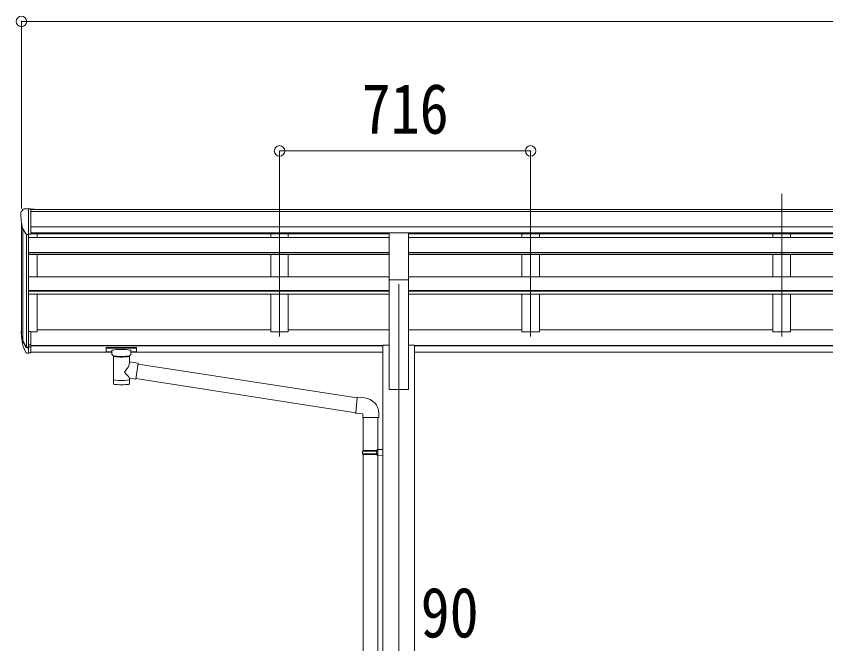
# Model space of a CAD drawing. Units: millimetres at full size, sheet at 1:30; details may follow other scales. Extents: x -8385 to 8479, y -5853 to 5787.
# Drawn here: x 86 to 2395, y -1682 to 107 of the extents above; entities that cross this region are included whole.
import ezdxf
from ezdxf.enums import TextEntityAlignment as Align

# ---------------------------------------------------------------- set-up
doc = ezdxf.new("R2010")
doc.units = ezdxf.units.MM
doc.header["$LTSCALE"] = 30
doc.header["$PDMODE"] = 32
doc.header["$PDSIZE"] = 30
for name, color, linetype, lineweight in [('0-1_本体', 4, 'Continuous', 9), ('0-2_部品', 7, 'Continuous', 9), ('0-8_PARTS2', 2, 'Continuous', 9), ('0-A_寸法', 6, 'Continuous', 9)]:
    doc.layers.add(name, color=color, linetype=linetype, lineweight=lineweight)
doc.styles.add('ＭＳ ゴシック', font='')
doc.styles.get('ＭＳ ゴシック').set_extended_font_data('MS Gothic')

msp = doc.modelspace()

# ---------------------------------------------------------------- linework, layer by layer
at = {"layer": '0-1_本体'}
for p, q in [((127.21, -443.99), (5126.21, -443.99)), ((127.21, -449.33), (5126.21, -449.33)), ((100.71, -793.5), (100.71, -480.74)), ((104.99, -499.54), (104.99, -817.77)), ((127.21, -492.86), (5126.21, -492.86)), ((114.71, -514.89), (114.71, -835.77)), ((120.71, -515.37), (120.71, -791.33)), ((1149.21, -524.16), (120.71, -524.16)), ((127.21, -510.53), (5126.21, -510.53)), ((1149.21, -512.91), (127.21, -512.91)), ((145.71, -524.16), (145.71, -512.91)), ((811.71, -512.97), (811.71, -524.16)), ((861.71, -512.97), (861.71, -524.16)), ((1204.21, -512.91), (4049.21, -512.91)), ((1204.21, -524.16), (4049.21, -524.16)), ((1527.71, -512.97), (1527.71, -524.16)), ((1577.71, -512.97), (1577.71, -524.16)), ((2243.71, -512.97), (2243.71, -524.16)), ((2293.71, -512.97), (2293.71, -524.16)), ((1149.21, -566.09), (120.71, -566.09)), ((1149.21, -567.59), (120.71, -567.59)), ((1149.21, -571.79), (120.71, -571.79)), ((145.71, -635.52), (145.71, -571.79)), ((811.71, -571.79), (811.71, -635.52)), ((861.71, -571.79), (861.71, -635.52)), ((1204.21, -566.09), (4049.21, -566.09)), ((1204.21, -567.59), (4049.21, -567.59)), ((1204.21, -571.79), (4049.21, -571.79)), ((1527.71, -571.79), (1527.71, -635.52)), ((1577.71, -571.79), (1577.71, -635.52)), ((2243.71, -571.79), (2243.71, -635.52)), ((2293.71, -571.79), (2293.71, -635.52)), ((1149.2, -635.52), (120.71, -635.52)), ((1149.21, -639.84), (1149.21, -956.63)), ((1204.21, -956.63), (1204.21, -639.84)), ((1204.22, -635.52), (4049.22, -635.52)), ((1149.21, -674.96), (120.71, -674.96)), ((1149.21, -676.44), (120.71, -676.44)), ((1149.21, -685.69), (120.71, -685.69)), ((145.71, -792.16), (145.71, -685.69)), ((811.71, -685.69), (811.71, -792.18)), ((861.71, -685.69), (861.71, -792.18)), ((1204.21, -674.96), (4049.21, -674.96)), ((1204.21, -676.44), (4049.21, -676.44)), ((1204.21, -685.69), (4049.21, -685.69)), ((1527.71, -685.69), (1527.71, -792.18)), ((1577.71, -685.69), (1577.71, -792.18)), ((2243.71, -685.69), (2243.71, -792.18)), ((2293.71, -685.69), (2293.71, -792.18)), ((127.21, -792.16), (145.71, -792.16)), ((145.71, -787.36), (811.71, -787.36)), ((811.71, -792.18), (861.71, -792.18)), ((861.71, -787.36), (1149.21, -787.36)), ((1204.21, -787.36), (1527.71, -787.36)), ((1527.71, -792.18), (1577.71, -792.18)), ((1577.71, -787.36), (2243.71, -787.36)), ((2243.71, -792.18), (2293.71, -792.18)), ((2293.71, -787.36), (2959.71, -787.36)), ((1131.71, -830.25), (1131.71, -2531.63)), ((1131.71, -830.25), (1149.21, -830.25)), ((1204.21, -830.25), (1221.71, -830.25)), ((1221.71, -830.25), (1221.71, -2531.63)), ((127.21, -831.45), (1131.71, -831.45)), ((127.21, -832.85), (1131.71, -832.85)), ((127.21, -850.22), (358.71, -850.22)), ((412.71, -850.22), (1131.71, -850.22)), ((1221.71, -831.45), (4031.51, -831.45)), ((1221.71, -832.85), (4031.51, -832.85)), ((1221.71, -850.22), (4031.51, -850.22)), ((1149.21, -956.63), (1204.21, -956.63))]:
    msp.add_line(p, q, dxfattribs=at)
at = {"layer": '0-2_部品'}
for p, q in [((98.71, -451.75), (98.71, -452.38)), ((105.62, -442.95), (101.55, -448.76)), ((108.71, -442.38), (106.37, -442.52)), ((108.71, -442.38), (127.21, -442.38)), ((120.71, -515.37), (120.71, -442.38)), ((127.21, -442.38), (137.21, -442.47)), ((127.21, -514.37), (127.21, -442.38)), ((137.21, -443.98), (137.21, -442.47)), ((113.08, -513.55), (103.81, -497.49)), ((120.71, -515.37), (115.5, -515.05)), ((127.21, -514.37), (120.71, -514.37)), ((1149.21, -510.82), (1204.21, -510.82)), ((1149.21, -644.33), (1149.21, -510.82)), ((1204.21, -644.33), (1204.21, -510.82)), ((1149.21, -644.33), (1204.21, -644.33)), ((120.71, -791.33), (120.71, -853.22)), ((127.21, -791.33), (120.71, -791.33)), ((127.21, -791.33), (127.21, -852.4)), ((103.1, -817.37), (113.26, -836.55)), ((114.27, -835.3), (104.52, -816.88)), ((127.21, -829.65), (120.71, -829.65)), ((105.68, -834.23), (113.26, -851.72)), ((120.71, -836.05), (115.57, -836.05)), ((120.71, -838.05), (115.86, -838.05)), ((120.71, -853.22), (115.86, -853.22)), ((127.21, -835.05), (120.71, -835.05)), ((127.21, -852.4), (120.71, -852.4)), ((342.21, -838.11), (342.21, -848.87)), ((342.21, -838.3), (342.21, -839.84)), ((344.21, -837.44), (427.21, -837.44)), ((344.21, -839.62), (427.21, -839.62)), ((344.21, -849.53), (358.71, -849.53)), ((358.71, -856.34), (358.71, -846.06)), ((412.71, -856.34), (412.71, -846.06)), ((412.71, -849.53), (427.21, -849.53)), ((429.21, -838.11), (429.21, -848.87)), ((362.81, -860.84), (362.79, -941.13)), ((408.61, -878.41), (408.61, -860.83)), ((433.83, -882.32), (408.61, -878.41)), ((433.83, -882.32), (426.81, -927.58)), ((433.52, -884.34), (1058.05, -981.22)), ((408.62, -941.13), (408.61, -924.5)), ((408.61, -924.76), (426.81, -927.58)), ((1054.38, -1023.16), (427.08, -925.84)), ((1079.06, -981.04), (1058.22, -979.22)), ((1074.14, -1036.78), (1120.14, -1036.78)), ((1075.51, -1036.78), (1075.51, -1130.69)), ((1117.51, -1036.78), (1117.51, -1128.13)), ((1120.14, -1036.78), (1120.14, -1025.87)), ((1073.51, -1132.69), (1074.51, -1130.69)), ((1074.51, -1130.69), (1117.51, -1130.69)), ((1113.03, -1132.69), (1112.6, -1130.69)), ((1115.51, -1128.19), (1131.51, -1127.72)), ((1115.51, -1130.19), (1115.51, -1128.19)), ((1115.51, -1130.19), (1117.51, -1130.19)), ((1131.51, -1127.72), (1131.51, -1145.66)), ((1073.51, -1132.69), (1117.51, -1132.69)), ((1073.51, -1132.69), (1073.51, -1140.69)), ((1073.51, -1140.69), (1117.51, -1140.69)), ((1073.51, -1140.69), (1074.51, -1142.69)), ((1074.51, -1142.69), (1117.51, -1142.69)), ((1075.51, -1142.69), (1075.51, -1886.87)), ((1115.51, -1145.19), (1115.51, -1143.19)), ((1115.51, -1145.19), (1131.51, -1145.66)), ((1117.51, -1145.25), (1117.51, -1884.32))]:
    msp.add_line(p, q, dxfattribs=at)
for points in [[(342.21, -838.11), (342.24, -837.91), (342.33, -837.78), (342.43, -837.68), (342.53, -837.62), (342.65, -837.58), (342.94, -837.51), (343.43, -837.47), (343.97, -837.45), (344.21, -837.44)], [(342.21, -848.87), (342.24, -849.06), (342.33, -849.2), (342.43, -849.29), (342.53, -849.35), (342.65, -849.4), (342.94, -849.46), (343.43, -849.51), (343.97, -849.53), (344.21, -849.53)], [(427.21, -837.44), (427.56, -837.45), (428.09, -837.47), (428.54, -837.53), (428.84, -837.6), (429.01, -837.7), (429.13, -837.84), (429.2, -838.02), (429.21, -838.11)], [(427.21, -849.53), (427.56, -849.53), (428.09, -849.5), (428.54, -849.45), (428.84, -849.37), (429.01, -849.28), (429.13, -849.14), (429.2, -848.96), (429.21, -848.87)], [(358.75, -856.28), (358.72, -856.64), (358.97, -857.6), (359.49, -858.48), (360.29, -859.32), (361.41, -860.12), (362.81, -860.84)], [(408.61, -860.83), (408.84, -860.74), (410.2, -860), (411.31, -859.15), (412.06, -858.29), (412.53, -857.39), (412.7, -856.5)], [(1058.22, -979.22), (1054.21, -1025.04), (1074.14, -1026.78), (1074.14, -1036.78)], [(1115.51, -1143.19), (1117.51, -1143.19), (1117.51, -1130.19)], [(1113.03, -1132.69), (1113.03, -1140.69), (1112.6, -1142.69)]]:
    msp.add_lwpolyline(points, dxfattribs=at)
for centre, radius, start, end in [((101.71, -451.75), 3, 93, 180), ((300.71, -452.38), 202, 180, 192.90261), ((106.44, -443.52), 1, 93.5, 145), ((115.68, -512.05), 3, 210, 266.5), ((189.37, -795.21), 89.07, 174.49576, 194.41188), ((188.65, -790.93), 88.05, 177.22392, 197.21071), ((233.92, -798.15), 133.22, 183.27987, 195.71302), ((115.86, -835.05), 3, 210, 270), ((115.86, -850.22), 3, 210, 270), ((115.57, -834.55), 1.5, 210, 270), ((1075.14, -1025.87), 45, 0, 85)]:
    msp.add_arc(centre, radius, start, end, dxfattribs=at)
for centre, major_axis, ratio, start_param, end_param in [((344.21, -839.84), (2, 0), 0.109601, 1.5707963, 3.1415927), ((385.71, -846.06), (27, 0), 0.122176, 6.2831853, 9.424778), ((427.21, -839.84), (2, 0), 0.109601, 0, 1.5707963), ((385.72, -861.29), (-22.91, 0.42), 0.072511, 0.0008029, 1.5715993), ((385.72, -862.92), (-22.91, 0.42), 0.072511, 0.0008029, 1.5715993), ((385.69, -861.29), (22.92, 0.42), 0.07247, 4.71158, 6.2823764), ((385.69, -862.92), (22.92, 0.42), 0.07247, 4.71158, 6.2823764), ((396.71, -856.34), (16, 0), 0.361356, 6.2636979, 6.2831853), ((385.71, -904.95), (-22.81, -26.62), 0.234429, 1.6855472, 3.1268519), ((388.26, -902.31), (20.32, -22.25), 0.045535, 0.0389954, 1.3075346), ((385.71, -941.13), (22.92, 0), 0.101955, 3.1415499, 6.2833984), ((385.71, -928.69), (22.91, 0), 0.122865, 3.1415927, 6.2831853)]:
    msp.add_ellipse(centre, major_axis=major_axis, ratio=ratio, start_param=start_param, end_param=end_param, dxfattribs=at)
at = {"layer": '0-8_PARTS2'}
for p, q in [((836.71, -399.06), (836.71, -805.85)), ((1552.71, -399.06), (1552.71, -805.85)), ((2268.71, -399.06), (2268.71, -805.85)), ((1176.71, -656.63), (1176.71, -3406.63))]:
    msp.add_line(p, q, dxfattribs=at)
at = {"layer": '0-A_寸法'}
for p, q in [((100.71, 92.18), (100.71, -441.25)), ((100.71, 92.18), (5152.71, 92.18)), ((836.71, -276.82), (836.71, -439.31)), ((836.71, -276.82), (1552.71, -276.82)), ((1552.71, -276.82), (1552.71, -439.31))]:
    msp.add_line(p, q, dxfattribs=at)
for p in [(100.71, 92.18), (836.71, -276.82), (1552.71, -276.82)]:
    msp.add_point(p, dxfattribs=at)

# ---------------------------------------------------------------- texts
at = {"layer": '0-A_寸法', "color": 7, "style": 'ＭＳ ゴシック', "width": 0.85}
for s, p in [('716', (1070.96, -270.82)), ('90', (1239.21, -1706.73))]:
    msp.add_text(s, height=143, dxfattribs=at).set_placement(p, align=Align.BOTTOM_LEFT)

doc.saveas('drawing.dxf')
